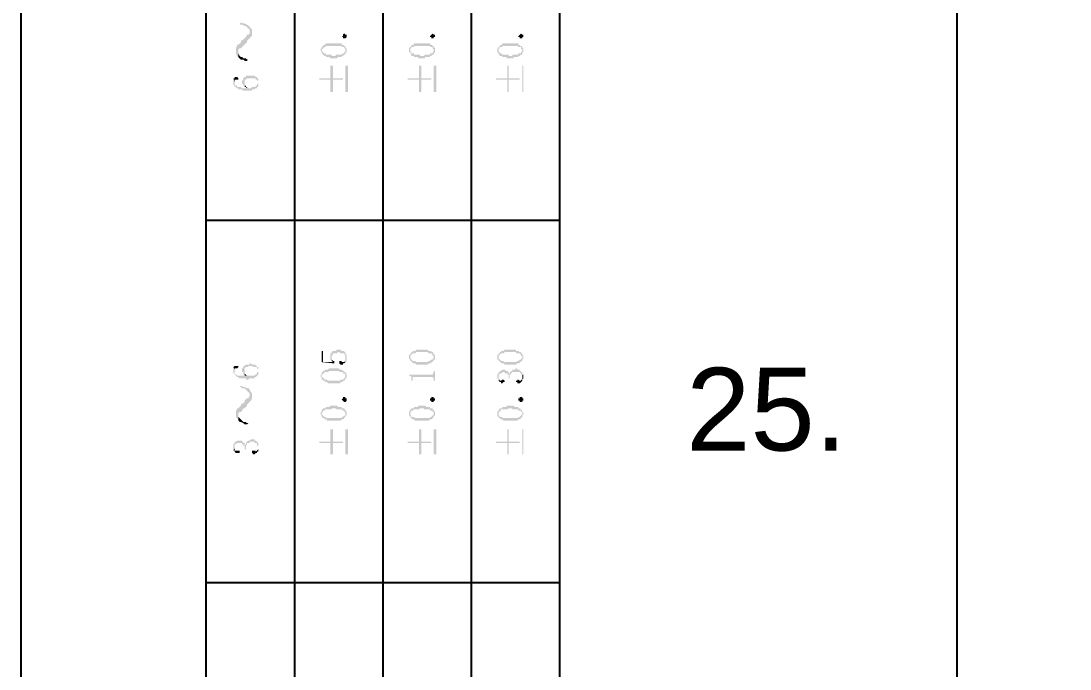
# Model space of a CAD drawing. Header units: millimetres. Extents: x 7018 to 13530, y 4187 to 5692.
# Drawn here: x 7965.94 to 8003.97, y 4574.45 to 4597.94 of the extents above; entities that cross this region are included whole.
import ezdxf

# ---------------------------------------------------------------- set-up
doc = ezdxf.new("R2010")
doc.units = ezdxf.units.MM
doc.styles.get("Standard").update_dxf_attribs({"font": 'arial.ttf'})

msp = doc.modelspace()

# ---------------------------------------------------------------- hatches: boundary and pattern name
at = {"transparency": 33554559}
for points in [[(7973.869, 4597.806), (7973.959, 4597.806), (7974.049, 4597.761), (7974.095, 4597.761), (7974.14, 4597.716), (7974.14, 4597.716), (7974.185, 4597.671), (7974.23, 4597.626), (7974.23, 4597.31), (7974.23, 4597.31), (7974.275, 4597.355), (7974.32, 4597.4), (7974.32, 4597.626), (7974.275, 4597.671), (7974.23, 4597.716), (7974.23, 4597.761), (7974.185, 4597.761), (7974.14, 4597.806), (7974.049, 4597.851), (7974.004, 4597.851), (7973.914, 4597.897)], [(7973.733, 4596.858), (7973.733, 4596.768), (7973.779, 4596.678), (7973.824, 4596.633), (7973.824, 4596.813), (7973.824, 4596.904), (7973.869, 4596.949), (7973.914, 4596.949), (7973.959, 4596.994), (7974.004, 4597.039), (7974.049, 4597.084), (7974.095, 4597.129), (7974.14, 4597.174), (7974.14, 4597.22), (7974.185, 4597.265), (7974.23, 4597.31), (7974.23, 4597.535), (7974.23, 4597.49), (7974.185, 4597.445), (7974.14, 4597.445), (7974.095, 4597.355), (7974.049, 4597.31), (7974.049, 4597.31), (7974.004, 4597.265), (7973.914, 4597.22), (7973.914, 4597.174), (7973.869, 4597.129), (7973.824, 4597.084), (7973.779, 4597.084), (7973.779, 4597.039), (7973.733, 4596.949), (7973.733, 4596.904)], [(7977.75, 4597.4), (7977.75, 4597.355), (7977.75, 4597.355), (7977.705, 4597.31), (7977.615, 4597.31), (7977.615, 4597.355), (7977.615, 4597.355), (7977.57, 4597.4), (7977.615, 4597.4), (7977.615, 4597.445), (7977.615, 4597.445), (7977.66, 4597.49), (7977.66, 4597.49), (7977.705, 4597.445), (7977.75, 4597.445), (7977.75, 4597.4)], [(7980.955, 4597.4), (7980.955, 4597.355), (7980.909, 4597.355), (7980.909, 4597.31), (7980.819, 4597.31), (7980.819, 4597.355), (7980.774, 4597.355), (7980.774, 4597.4), (7980.774, 4597.4), (7980.819, 4597.445), (7980.819, 4597.445), (7980.864, 4597.49), (7980.864, 4597.49), (7980.909, 4597.445), (7980.955, 4597.445), (7980.955, 4597.4)], [(7984.159, 4597.4), (7984.159, 4597.355), (7984.114, 4597.355), (7984.114, 4597.31), (7984.024, 4597.31), (7984.024, 4597.355), (7983.978, 4597.355), (7983.978, 4597.4), (7983.978, 4597.4), (7984.024, 4597.445), (7984.024, 4597.445), (7984.069, 4597.49), (7984.069, 4597.49), (7984.114, 4597.445), (7984.159, 4597.445), (7984.159, 4597.4)], [(7976.802, 4596.858), (7976.802, 4596.858), (7976.848, 4596.813), (7976.848, 4596.768), (7976.848, 4596.904), (7976.848, 4596.904), (7976.893, 4596.949), (7976.893, 4596.949), (7976.938, 4596.994), (7976.983, 4596.994), (7976.983, 4597.039), (7977.57, 4597.039), (7977.57, 4596.994), (7977.66, 4596.994), (7977.66, 4596.949), (7977.705, 4596.949), (7977.705, 4596.904), (7977.705, 4596.858), (7977.705, 4597.039), (7977.66, 4597.039), (7977.615, 4597.084), (7977.57, 4597.084), (7977.57, 4597.129), (7976.983, 4597.129), (7976.983, 4597.084), (7976.938, 4597.084), (7976.893, 4597.039), (7976.893, 4597.039), (7976.848, 4596.994), (7976.848, 4596.949), (7976.802, 4596.949), (7976.802, 4596.904)], [(7976.848, 4596.768), (7976.893, 4596.723), (7976.893, 4596.723), (7976.938, 4596.678), (7976.983, 4596.678), (7977.028, 4596.633), (7977.118, 4596.633), (7977.164, 4596.588), (7977.389, 4596.588), (7977.434, 4596.633), (7977.57, 4596.633), (7977.57, 4596.678), (7977.615, 4596.678), (7977.66, 4596.723), (7977.705, 4596.723), (7977.705, 4596.768), (7977.705, 4596.768), (7977.75, 4596.813), (7977.75, 4596.858), (7977.75, 4596.904), (7977.75, 4596.949), (7977.75, 4596.949), (7977.705, 4596.994), (7977.705, 4596.858), (7977.705, 4596.813), (7977.66, 4596.813), (7977.66, 4596.768), (7977.615, 4596.768), (7977.57, 4596.723), (7977.389, 4596.723), (7977.344, 4596.678), (7977.209, 4596.678), (7977.209, 4596.723), (7976.983, 4596.723), (7976.983, 4596.768), (7976.938, 4596.768), (7976.893, 4596.813), (7976.893, 4596.813), (7976.848, 4596.858), (7976.848, 4596.858)], [(7980.007, 4596.858), (7980.007, 4596.813), (7980.052, 4596.813), (7980.052, 4596.768), (7980.052, 4596.904), (7980.052, 4596.949), (7980.097, 4596.949), (7980.097, 4596.994), (7980.187, 4596.994), (7980.187, 4597.039), (7980.774, 4597.039), (7980.774, 4596.994), (7980.864, 4596.994), (7980.864, 4596.949), (7980.864, 4596.949), (7980.909, 4596.904), (7980.909, 4596.858), (7980.909, 4597.039), (7980.864, 4597.039), (7980.819, 4597.084), (7980.774, 4597.084), (7980.774, 4597.129), (7980.187, 4597.129), (7980.187, 4597.084), (7980.142, 4597.084), (7980.097, 4597.039), (7980.097, 4597.039), (7980.052, 4596.994), (7980.052, 4596.994), (7980.007, 4596.949), (7980.007, 4596.904)], [(7980.052, 4596.768), (7980.097, 4596.723), (7980.097, 4596.678), (7980.187, 4596.678), (7980.187, 4596.633), (7980.323, 4596.633), (7980.368, 4596.588), (7980.594, 4596.588), (7980.594, 4596.633), (7980.774, 4596.633), (7980.774, 4596.678), (7980.819, 4596.678), (7980.864, 4596.723), (7980.909, 4596.723), (7980.909, 4596.768), (7980.909, 4596.768), (7980.955, 4596.813), (7980.955, 4596.858), (7980.955, 4596.904), (7980.955, 4596.949), (7980.955, 4596.949), (7980.909, 4596.994), (7980.909, 4596.858), (7980.909, 4596.858), (7980.864, 4596.813), (7980.864, 4596.768), (7980.774, 4596.768), (7980.774, 4596.723), (7980.594, 4596.723), (7980.548, 4596.678), (7980.413, 4596.678), (7980.413, 4596.723), (7980.187, 4596.723), (7980.187, 4596.768), (7980.097, 4596.768), (7980.097, 4596.813), (7980.097, 4596.813), (7980.052, 4596.858), (7980.052, 4596.858)], [(7983.211, 4596.858), (7983.211, 4596.813), (7983.211, 4596.813), (7983.256, 4596.768), (7983.256, 4596.904), (7983.256, 4596.949), (7983.302, 4596.949), (7983.302, 4596.994), (7983.392, 4596.994), (7983.392, 4597.039), (7983.933, 4597.039), (7983.978, 4596.994), (7984.069, 4596.994), (7984.069, 4596.949), (7984.069, 4596.949), (7984.114, 4596.904), (7984.114, 4596.858), (7984.114, 4596.994), (7984.069, 4597.039), (7984.024, 4597.039), (7984.024, 4597.084), (7983.978, 4597.084), (7983.978, 4597.129), (7983.392, 4597.129), (7983.392, 4597.084), (7983.347, 4597.084), (7983.302, 4597.039), (7983.302, 4597.039), (7983.256, 4596.994), (7983.256, 4596.994), (7983.211, 4596.949), (7983.211, 4596.904)], [(7983.256, 4596.768), (7983.256, 4596.723), (7983.302, 4596.723), (7983.302, 4596.678), (7983.392, 4596.678), (7983.392, 4596.633), (7983.527, 4596.633), (7983.572, 4596.588), (7983.798, 4596.588), (7983.798, 4596.633), (7983.978, 4596.633), (7983.978, 4596.678), (7984.024, 4596.678), (7984.069, 4596.723), (7984.114, 4596.723), (7984.114, 4596.768), (7984.114, 4596.813), (7984.159, 4596.813), (7984.159, 4596.858), (7984.159, 4596.904), (7984.159, 4596.949), (7984.114, 4596.949), (7984.114, 4596.994), (7984.114, 4596.858), (7984.114, 4596.858), (7984.069, 4596.813), (7984.069, 4596.768), (7983.978, 4596.768), (7983.978, 4596.723), (7983.753, 4596.723), (7983.753, 4596.678), (7983.617, 4596.678), (7983.617, 4596.723), (7983.392, 4596.723), (7983.347, 4596.768), (7983.302, 4596.768), (7983.302, 4596.813), (7983.256, 4596.813), (7983.256, 4596.858), (7983.256, 4596.858)], [(7973.824, 4596.633), (7973.824, 4596.633), (7973.869, 4596.588), (7973.914, 4596.543), (7974.004, 4596.543), (7974.049, 4596.497), (7974.14, 4596.497), (7974.185, 4596.543), (7974.14, 4596.543), (7974.095, 4596.588), (7974.004, 4596.588), (7973.959, 4596.633), (7973.914, 4596.633), (7973.869, 4596.678), (7973.824, 4596.768), (7973.824, 4596.813)], [(7976.757, 4595.866), (7976.757, 4595.82), (7977.164, 4595.82), (7977.164, 4595.369), (7977.254, 4595.369), (7977.254, 4595.82), (7977.615, 4595.82), (7977.615, 4595.866), (7977.254, 4595.866), (7977.254, 4596.317), (7977.164, 4596.317), (7977.164, 4595.866)], [(7977.795, 4595.369), (7977.795, 4596.317), (7977.705, 4596.317), (7977.705, 4595.369)], [(7979.962, 4595.866), (7979.962, 4595.82), (7980.368, 4595.82), (7980.368, 4595.369), (7980.458, 4595.369), (7980.458, 4595.82), (7980.819, 4595.82), (7980.819, 4595.866), (7980.458, 4595.866), (7980.458, 4596.317), (7980.368, 4596.317), (7980.368, 4595.866)], [(7981, 4595.369), (7981, 4596.317), (7980.909, 4596.317), (7980.909, 4595.369)], [(7983.166, 4595.866), (7983.166, 4595.82), (7983.572, 4595.82), (7983.572, 4595.369), (7983.617, 4595.369), (7983.617, 4595.82), (7984.024, 4595.82), (7984.024, 4595.866), (7983.617, 4595.866), (7983.617, 4596.317), (7983.572, 4596.317), (7983.572, 4595.866)], [(7984.159, 4595.369), (7984.159, 4596.317), (7984.114, 4596.317), (7984.114, 4595.369)], [(7973.643, 4595.866), (7973.688, 4595.73), (7973.688, 4595.775), (7973.688, 4595.82), (7973.824, 4595.82), (7973.824, 4595.866), (7973.824, 4595.866), (7973.779, 4595.911), (7973.688, 4595.911), (7973.688, 4595.866)], [(7973.643, 4595.775), (7973.643, 4595.685), (7973.643, 4595.64), (7973.643, 4595.64), (7973.688, 4595.595), (7973.688, 4595.55), (7973.733, 4595.55), (7973.779, 4595.505), (7973.824, 4595.505), (7973.824, 4595.459), (7973.959, 4595.459), (7974.004, 4595.414), (7974.32, 4595.414), (7974.32, 4595.459), (7974.41, 4595.459), (7974.456, 4595.505), (7974.501, 4595.505), (7974.501, 4595.55), (7974.546, 4595.55), (7974.546, 4595.73), (7974.546, 4595.685), (7974.546, 4595.685), (7974.501, 4595.64), (7974.501, 4595.595), (7974.456, 4595.595), (7974.456, 4595.55), (7974.32, 4595.55), (7974.275, 4595.505), (7974.185, 4595.505), (7974.14, 4595.55), (7974.14, 4595.55), (7974.095, 4595.505), (7973.959, 4595.505), (7973.914, 4595.55), (7973.779, 4595.55), (7973.779, 4595.595), (7973.733, 4595.595), (7973.688, 4595.64), (7973.688, 4595.685), (7973.688, 4595.73), (7973.688, 4595.73), (7973.643, 4595.866), (7973.643, 4595.82)], [(7973.959, 4595.73), (7973.959, 4595.685), (7974.004, 4595.64), (7974.004, 4595.595), (7974.049, 4595.595), (7974.049, 4595.73), (7974.049, 4595.775), (7974.049, 4595.82), (7974.095, 4595.82), (7974.14, 4595.866), (7974.456, 4595.866), (7974.456, 4595.82), (7974.501, 4595.82), (7974.501, 4595.775), (7974.546, 4595.775), (7974.546, 4595.73), (7974.546, 4595.595), (7974.546, 4595.64), (7974.546, 4595.73), (7974.546, 4595.82), (7974.546, 4595.866), (7974.501, 4595.866), (7974.501, 4595.911), (7974.456, 4595.911), (7974.41, 4595.956), (7974.095, 4595.956), (7974.095, 4595.911), (7974.049, 4595.911), (7974.004, 4595.866), (7974.004, 4595.82), (7974.004, 4595.82), (7973.959, 4595.775), (7973.959, 4595.775)], [(7974.049, 4595.595), (7974.049, 4595.55), (7974.095, 4595.55), (7974.095, 4595.505), (7974.14, 4595.55), (7974.095, 4595.55), (7974.095, 4595.595), (7974.049, 4595.595), (7974.049, 4595.64), (7974.049, 4595.685), (7974.049, 4595.73)], [(7976.848, 4585.982), (7976.848, 4585.575), (7977.299, 4585.53), (7977.299, 4585.575), (7977.299, 4585.621), (7977.254, 4585.575), (7976.893, 4585.575), (7976.893, 4585.982)], [(7977.164, 4585.801), (7977.164, 4585.711), (7977.164, 4585.666), (7977.164, 4585.666), (7977.209, 4585.621), (7977.209, 4585.756), (7977.209, 4585.801), (7977.209, 4585.801), (7977.254, 4585.846), (7977.254, 4585.891), (7977.389, 4585.891), (7977.434, 4585.937), (7977.479, 4585.937), (7977.525, 4585.891), (7977.66, 4585.891), (7977.66, 4585.846), (7977.705, 4585.846), (7977.705, 4585.801), (7977.705, 4585.756), (7977.705, 4585.621), (7977.75, 4585.621), (7977.75, 4585.666), (7977.75, 4585.756), (7977.75, 4585.801), (7977.75, 4585.846), (7977.705, 4585.891), (7977.705, 4585.937), (7977.66, 4585.937), (7977.66, 4585.982), (7977.57, 4585.982), (7977.525, 4586.027), (7977.389, 4586.027), (7977.344, 4585.982), (7977.254, 4585.982), (7977.209, 4585.937), (7977.209, 4585.891), (7977.164, 4585.891), (7977.164, 4585.846)], [(7980.007, 4585.756), (7980.007, 4585.711), (7980.007, 4585.711), (7980.052, 4585.666), (7980.052, 4585.621), (7980.052, 4585.756), (7980.052, 4585.801), (7980.052, 4585.801), (7980.097, 4585.846), (7980.097, 4585.846), (7980.142, 4585.891), (7980.233, 4585.891), (7980.278, 4585.937), (7980.684, 4585.937), (7980.729, 4585.891), (7980.819, 4585.891), (7980.864, 4585.846), (7980.864, 4585.801), (7980.909, 4585.801), (7980.909, 4585.756), (7980.909, 4585.891), (7980.909, 4585.891), (7980.864, 4585.937), (7980.819, 4585.937), (7980.819, 4585.982), (7980.729, 4585.982), (7980.684, 4586.027), (7980.278, 4586.027), (7980.233, 4585.982), (7980.142, 4585.982), (7980.142, 4585.937), (7980.097, 4585.937), (7980.097, 4585.891), (7980.052, 4585.891), (7980.052, 4585.846), (7980.007, 4585.846), (7980.007, 4585.801), (7980.007, 4585.801)], [(7980.052, 4585.621), (7980.097, 4585.621), (7980.097, 4585.575), (7980.142, 4585.575), (7980.142, 4585.53), (7980.233, 4585.53), (7980.278, 4585.485), (7980.684, 4585.485), (7980.729, 4585.53), (7980.819, 4585.53), (7980.819, 4585.575), (7980.864, 4585.575), (7980.864, 4585.621), (7980.909, 4585.621), (7980.909, 4585.666), (7980.955, 4585.666), (7980.955, 4585.711), (7980.955, 4585.756), (7980.955, 4585.801), (7980.955, 4585.846), (7980.909, 4585.846), (7980.909, 4585.891), (7980.909, 4585.756), (7980.909, 4585.711), (7980.864, 4585.711), (7980.864, 4585.666), (7980.819, 4585.666), (7980.774, 4585.621), (7980.729, 4585.621), (7980.684, 4585.575), (7980.278, 4585.575), (7980.233, 4585.621), (7980.142, 4585.621), (7980.097, 4585.666), (7980.097, 4585.711), (7980.052, 4585.711), (7980.052, 4585.756), (7980.052, 4585.756)], [(7983.211, 4585.756), (7983.211, 4585.711), (7983.211, 4585.666), (7983.256, 4585.666), (7983.256, 4585.621), (7983.256, 4585.756), (7983.256, 4585.801), (7983.256, 4585.801), (7983.302, 4585.846), (7983.302, 4585.846), (7983.347, 4585.891), (7983.437, 4585.891), (7983.482, 4585.937), (7983.888, 4585.937), (7983.888, 4585.891), (7984.024, 4585.891), (7984.069, 4585.846), (7984.069, 4585.801), (7984.114, 4585.801), (7984.114, 4585.756), (7984.114, 4585.891), (7984.069, 4585.891), (7984.069, 4585.937), (7984.024, 4585.937), (7983.978, 4585.982), (7983.888, 4585.982), (7983.888, 4586.027), (7983.482, 4586.027), (7983.437, 4585.982), (7983.347, 4585.982), (7983.347, 4585.937), (7983.302, 4585.937), (7983.302, 4585.891), (7983.256, 4585.891), (7983.256, 4585.846), (7983.211, 4585.846), (7983.211, 4585.801), (7983.211, 4585.801)], [(7983.256, 4585.621), (7983.256, 4585.621), (7983.302, 4585.575), (7983.347, 4585.575), (7983.347, 4585.53), (7983.437, 4585.53), (7983.482, 4585.485), (7983.888, 4585.485), (7983.933, 4585.53), (7984.024, 4585.53), (7984.024, 4585.575), (7984.069, 4585.575), (7984.069, 4585.621), (7984.114, 4585.621), (7984.114, 4585.666), (7984.114, 4585.666), (7984.159, 4585.711), (7984.159, 4585.756), (7984.159, 4585.801), (7984.159, 4585.801), (7984.114, 4585.846), (7984.114, 4585.891), (7984.114, 4585.756), (7984.114, 4585.711), (7984.069, 4585.711), (7984.069, 4585.666), (7984.024, 4585.666), (7983.978, 4585.621), (7983.933, 4585.621), (7983.888, 4585.575), (7983.437, 4585.575), (7983.437, 4585.621), (7983.347, 4585.621), (7983.302, 4585.666), (7983.302, 4585.666), (7983.256, 4585.711), (7983.256, 4585.756), (7983.256, 4585.756)], [(7973.959, 4585.26), (7973.959, 4585.214), (7974.004, 4585.214), (7974.004, 4585.169), (7974.004, 4585.124), (7974.049, 4585.124), (7974.049, 4585.305), (7974.049, 4585.35), (7974.049, 4585.35), (7974.095, 4585.395), (7974.185, 4585.395), (7974.185, 4585.44), (7974.32, 4585.44), (7974.365, 4585.395), (7974.501, 4585.395), (7974.501, 4585.35), (7974.501, 4585.35), (7974.546, 4585.305), (7974.546, 4585.124), (7974.546, 4585.169), (7974.546, 4585.214), (7974.546, 4585.26), (7974.546, 4585.305), (7974.546, 4585.35), (7974.546, 4585.395), (7974.501, 4585.395), (7974.501, 4585.44), (7974.456, 4585.44), (7974.456, 4585.485), (7974.32, 4585.485), (7974.275, 4585.53), (7974.23, 4585.53), (7974.23, 4585.485), (7974.095, 4585.485), (7974.049, 4585.44), (7974.004, 4585.44), (7974.004, 4585.395), (7974.004, 4585.35), (7973.959, 4585.35), (7973.959, 4585.305)], [(7977.209, 4585.621), (7977.209, 4585.621), (7977.254, 4585.575), (7977.254, 4585.575), (7977.299, 4585.621), (7977.254, 4585.621), (7977.209, 4585.666), (7977.209, 4585.711), (7977.209, 4585.756)], [(7977.479, 4585.575), (7977.479, 4585.53), (7977.479, 4585.53), (7977.525, 4585.485), (7977.615, 4585.485), (7977.615, 4585.53), (7977.66, 4585.53), (7977.705, 4585.575), (7977.705, 4585.756), (7977.705, 4585.666), (7977.705, 4585.621), (7977.705, 4585.621), (7977.66, 4585.575), (7977.57, 4585.575), (7977.57, 4585.621), (7977.479, 4585.621)], [(7973.643, 4585.395), (7973.688, 4585.305), (7973.688, 4585.35), (7973.779, 4585.35), (7973.824, 4585.395), (7973.824, 4585.44), (7973.688, 4585.44)], [(7973.643, 4585.305), (7973.643, 4585.26), (7973.643, 4585.214), (7973.643, 4585.169), (7973.688, 4585.169), (7973.688, 4585.124), (7973.688, 4585.124), (7973.733, 4585.079), (7973.733, 4585.079), (7973.779, 4585.034), (7973.824, 4585.034), (7973.869, 4584.989), (7974.095, 4584.989), (7974.095, 4584.944), (7974.185, 4584.944), (7974.23, 4584.989), (7974.41, 4584.989), (7974.41, 4585.034), (7974.456, 4585.034), (7974.501, 4585.079), (7974.501, 4585.079), (7974.546, 4585.124), (7974.546, 4585.26), (7974.546, 4585.214), (7974.501, 4585.214), (7974.501, 4585.169), (7974.501, 4585.169), (7974.456, 4585.124), (7974.41, 4585.124), (7974.41, 4585.079), (7973.779, 4585.079), (7973.779, 4585.124), (7973.733, 4585.124), (7973.688, 4585.169), (7973.688, 4585.214), (7973.688, 4585.305), (7973.643, 4585.395)], [(7974.049, 4585.124), (7974.049, 4585.079), (7974.14, 4585.079), (7974.095, 4585.124), (7974.095, 4585.124), (7974.049, 4585.169), (7974.049, 4585.26), (7974.049, 4585.26)], [(7976.802, 4585.079), (7976.802, 4585.034), (7976.848, 4585.034), (7976.848, 4584.989), (7976.848, 4584.944), (7976.848, 4585.079), (7976.848, 4585.124), (7976.893, 4585.124), (7976.893, 4585.169), (7976.938, 4585.169), (7976.938, 4585.214), (7977.073, 4585.214), (7977.118, 4585.26), (7977.479, 4585.26), (7977.479, 4585.214), (7977.615, 4585.214), (7977.615, 4585.169), (7977.66, 4585.169), (7977.705, 4585.124), (7977.705, 4585.079), (7977.705, 4585.214), (7977.66, 4585.214), (7977.66, 4585.26), (7977.615, 4585.26), (7977.57, 4585.305), (7977.479, 4585.305), (7977.479, 4585.35), (7977.118, 4585.35), (7977.073, 4585.305), (7976.983, 4585.305), (7976.938, 4585.26), (7976.893, 4585.26), (7976.893, 4585.214), (7976.848, 4585.214), (7976.848, 4585.169), (7976.848, 4585.124), (7976.802, 4585.124)], [(7976.848, 4584.944), (7976.893, 4584.944), (7976.893, 4584.898), (7976.938, 4584.898), (7976.983, 4584.853), (7977.028, 4584.853), (7977.073, 4584.808), (7977.525, 4584.808), (7977.525, 4584.853), (7977.615, 4584.853), (7977.615, 4584.898), (7977.66, 4584.898), (7977.705, 4584.944), (7977.705, 4584.989), (7977.75, 4584.989), (7977.75, 4585.034), (7977.75, 4585.079), (7977.75, 4585.124), (7977.75, 4585.169), (7977.705, 4585.169), (7977.705, 4585.214), (7977.705, 4585.034), (7977.705, 4585.034), (7977.66, 4584.989), (7977.66, 4584.989), (7977.615, 4584.944), (7977.525, 4584.944), (7977.525, 4584.898), (7977.073, 4584.898), (7977.028, 4584.944), (7976.938, 4584.944), (7976.938, 4584.989), (7976.893, 4584.989), (7976.893, 4585.034), (7976.848, 4585.034), (7976.848, 4585.079)], [(7980.007, 4585.124), (7980.007, 4585.079), (7980.052, 4585.079), (7980.097, 4585.034), (7980.097, 4584.944), (7980.097, 4584.898), (7980.142, 4584.898), (7980.142, 4584.989), (7980.142, 4585.034), (7980.864, 4585.034), (7980.909, 4584.989), (7980.909, 4584.898), (7980.955, 4584.898), (7980.955, 4585.26), (7980.909, 4585.26), (7980.909, 4585.214), (7980.909, 4585.169), (7980.864, 4585.169), (7980.864, 4585.124), (7980.819, 4585.124)], [(7983.211, 4585.079), (7983.211, 4585.034), (7983.211, 4584.989), (7983.211, 4584.989), (7983.256, 4584.944), (7983.256, 4585.034), (7983.256, 4585.079), (7983.256, 4585.124), (7983.302, 4585.124), (7983.302, 4585.169), (7983.392, 4585.169), (7983.392, 4585.214), (7983.482, 4585.214), (7983.482, 4585.169), (7983.572, 4585.169), (7983.572, 4585.124), (7983.617, 4585.124), (7983.617, 4585.034), (7983.617, 4584.989), (7983.663, 4584.989), (7983.663, 4585.034), (7983.663, 4585.124), (7983.708, 4585.124), (7983.708, 4585.169), (7983.708, 4585.169), (7983.753, 4585.214), (7984.024, 4585.214), (7984.069, 4585.169), (7984.069, 4585.124), (7984.114, 4585.124), (7984.114, 4585.079), (7984.114, 4585.034), (7984.114, 4585.214), (7984.069, 4585.214), (7984.069, 4585.26), (7984.024, 4585.26), (7984.024, 4585.305), (7983.933, 4585.305), (7983.933, 4585.35), (7983.888, 4585.35), (7983.843, 4585.305), (7983.753, 4585.305), (7983.753, 4585.26), (7983.708, 4585.26), (7983.708, 4585.214), (7983.663, 4585.214), (7983.663, 4585.169), (7983.663, 4585.124), (7983.617, 4585.169), (7983.617, 4585.214), (7983.617, 4585.214), (7983.572, 4585.26), (7983.527, 4585.26), (7983.482, 4585.305), (7983.392, 4585.305), (7983.347, 4585.26), (7983.302, 4585.26), (7983.302, 4585.214), (7983.256, 4585.214), (7983.256, 4585.169), (7983.256, 4585.169), (7983.211, 4585.124)], [(7983.888, 4584.853), (7983.933, 4584.853), (7983.933, 4584.808), (7984.024, 4584.808), (7984.069, 4584.853), (7984.069, 4584.853), (7984.114, 4584.898), (7984.114, 4584.944), (7984.114, 4584.944), (7984.159, 4584.989), (7984.159, 4585.034), (7984.159, 4585.079), (7984.159, 4585.124), (7984.114, 4585.124), (7984.114, 4585.214), (7984.114, 4585.034), (7984.114, 4584.989), (7984.114, 4584.944), (7984.069, 4584.944), (7984.069, 4584.898), (7984.024, 4584.898), (7983.978, 4584.944), (7983.933, 4584.944), (7983.933, 4584.898), (7983.888, 4584.898)], [(7973.869, 4584.673), (7973.914, 4584.673), (7973.959, 4584.628), (7974.049, 4584.628), (7974.095, 4584.583), (7974.14, 4584.537), (7974.14, 4584.537), (7974.185, 4584.492), (7974.23, 4584.447), (7974.23, 4584.131), (7974.23, 4584.131), (7974.275, 4584.176), (7974.32, 4584.267), (7974.32, 4584.447), (7974.275, 4584.492), (7974.23, 4584.583), (7974.23, 4584.583), (7974.185, 4584.628), (7974.14, 4584.628), (7974.049, 4584.673), (7974.004, 4584.673), (7973.914, 4584.718)], [(7983.256, 4584.944), (7983.256, 4584.898), (7983.256, 4584.898), (7983.302, 4584.853), (7983.347, 4584.853), (7983.347, 4584.808), (7983.392, 4584.808), (7983.437, 4584.853), (7983.482, 4584.853), (7983.482, 4584.898), (7983.482, 4584.898), (7983.437, 4584.944), (7983.392, 4584.944), (7983.347, 4584.898), (7983.302, 4584.898), (7983.302, 4584.944), (7983.256, 4584.944), (7983.256, 4585.034), (7983.256, 4585.034)], [(7973.733, 4583.68), (7973.733, 4583.59), (7973.779, 4583.545), (7973.824, 4583.499), (7973.824, 4583.725), (7973.869, 4583.77), (7973.914, 4583.77), (7973.959, 4583.815), (7974.004, 4583.906), (7974.049, 4583.906), (7974.095, 4583.951), (7974.14, 4583.996), (7974.14, 4584.041), (7974.185, 4584.086), (7974.23, 4584.131), (7974.23, 4584.402), (7974.23, 4584.357), (7974.185, 4584.267), (7974.14, 4584.267), (7974.095, 4584.221), (7974.049, 4584.176), (7974.049, 4584.131), (7974.004, 4584.086), (7973.914, 4584.041), (7973.914, 4583.996), (7973.869, 4583.951), (7973.824, 4583.906), (7973.779, 4583.906), (7973.779, 4583.86), (7973.733, 4583.815), (7973.733, 4583.725)], [(7977.75, 4584.221), (7977.75, 4584.176), (7977.75, 4584.176), (7977.705, 4584.131), (7977.66, 4584.131), (7977.615, 4584.176), (7977.615, 4584.176), (7977.57, 4584.221), (7977.57, 4584.221), (7977.615, 4584.267), (7977.615, 4584.312), (7977.705, 4584.312), (7977.705, 4584.267), (7977.75, 4584.267), (7977.75, 4584.221)], [(7980.955, 4584.221), (7980.955, 4584.176), (7980.909, 4584.176), (7980.909, 4584.131), (7980.819, 4584.131), (7980.819, 4584.176), (7980.774, 4584.176), (7980.774, 4584.221), (7980.774, 4584.267), (7980.819, 4584.267), (7980.819, 4584.312), (7980.909, 4584.312), (7980.909, 4584.267), (7980.955, 4584.267), (7980.955, 4584.221)], [(7984.159, 4584.221), (7984.159, 4584.176), (7984.114, 4584.176), (7984.114, 4584.131), (7984.024, 4584.131), (7984.024, 4584.176), (7983.978, 4584.176), (7983.978, 4584.221), (7983.978, 4584.267), (7984.024, 4584.267), (7984.024, 4584.312), (7984.114, 4584.312), (7984.114, 4584.267), (7984.159, 4584.267), (7984.159, 4584.221)], [(7976.802, 4583.725), (7976.802, 4583.68), (7976.802, 4583.68), (7976.848, 4583.635), (7976.848, 4583.59), (7976.848, 4583.725), (7976.848, 4583.725), (7976.893, 4583.77), (7976.893, 4583.815), (7976.938, 4583.815), (7976.983, 4583.86), (7977.209, 4583.86), (7977.209, 4583.906), (7977.344, 4583.906), (7977.389, 4583.86), (7977.57, 4583.86), (7977.615, 4583.815), (7977.66, 4583.815), (7977.66, 4583.77), (7977.705, 4583.77), (7977.705, 4583.725), (7977.705, 4583.86), (7977.66, 4583.86), (7977.66, 4583.906), (7977.57, 4583.906), (7977.57, 4583.951), (7977.434, 4583.951), (7977.389, 4583.996), (7977.164, 4583.996), (7977.118, 4583.951), (7976.983, 4583.951), (7976.983, 4583.906), (7976.893, 4583.906), (7976.893, 4583.86), (7976.848, 4583.86), (7976.848, 4583.815), (7976.848, 4583.77), (7976.802, 4583.77)], [(7980.007, 4583.725), (7980.007, 4583.68), (7980.007, 4583.635), (7980.052, 4583.635), (7980.052, 4583.59), (7980.052, 4583.725), (7980.052, 4583.77), (7980.097, 4583.77), (7980.097, 4583.815), (7980.142, 4583.815), (7980.187, 4583.86), (7980.368, 4583.86), (7980.413, 4583.906), (7980.548, 4583.906), (7980.548, 4583.86), (7980.774, 4583.86), (7980.774, 4583.815), (7980.864, 4583.815), (7980.864, 4583.77), (7980.909, 4583.77), (7980.909, 4583.725), (7980.909, 4583.86), (7980.864, 4583.86), (7980.864, 4583.906), (7980.774, 4583.906), (7980.774, 4583.951), (7980.639, 4583.951), (7980.594, 4583.996), (7980.368, 4583.996), (7980.323, 4583.951), (7980.187, 4583.951), (7980.187, 4583.906), (7980.097, 4583.906), (7980.097, 4583.86), (7980.052, 4583.86), (7980.052, 4583.815), (7980.052, 4583.815), (7980.007, 4583.77)], [(7983.211, 4583.725), (7983.211, 4583.68), (7983.211, 4583.635), (7983.211, 4583.635), (7983.256, 4583.59), (7983.256, 4583.725), (7983.256, 4583.77), (7983.302, 4583.77), (7983.302, 4583.815), (7983.347, 4583.815), (7983.347, 4583.86), (7983.572, 4583.86), (7983.617, 4583.906), (7983.753, 4583.906), (7983.753, 4583.86), (7983.978, 4583.86), (7983.978, 4583.815), (7984.069, 4583.815), (7984.069, 4583.77), (7984.114, 4583.77), (7984.114, 4583.725), (7984.114, 4583.815), (7984.069, 4583.86), (7984.069, 4583.86), (7984.024, 4583.906), (7983.978, 4583.906), (7983.978, 4583.951), (7983.843, 4583.951), (7983.798, 4583.996), (7983.572, 4583.996), (7983.527, 4583.951), (7983.392, 4583.951), (7983.392, 4583.906), (7983.302, 4583.906), (7983.302, 4583.86), (7983.256, 4583.86), (7983.256, 4583.815), (7983.256, 4583.815), (7983.211, 4583.77)], [(7973.824, 4583.499), (7973.824, 4583.454), (7973.869, 4583.409), (7973.914, 4583.409), (7974.004, 4583.364), (7974.049, 4583.319), (7974.14, 4583.319), (7974.185, 4583.364), (7974.14, 4583.364), (7974.095, 4583.409), (7974.004, 4583.409), (7973.959, 4583.454), (7973.914, 4583.499), (7973.914, 4583.499), (7973.869, 4583.545), (7973.824, 4583.59), (7973.824, 4583.635)], [(7976.848, 4583.59), (7976.893, 4583.545), (7976.938, 4583.545), (7976.938, 4583.499), (7977.028, 4583.499), (7977.028, 4583.454), (7977.525, 4583.454), (7977.57, 4583.499), (7977.615, 4583.499), (7977.66, 4583.545), (7977.66, 4583.545), (7977.705, 4583.59), (7977.705, 4583.635), (7977.75, 4583.635), (7977.75, 4583.68), (7977.75, 4583.725), (7977.75, 4583.77), (7977.75, 4583.77), (7977.705, 4583.815), (7977.705, 4583.68), (7977.705, 4583.635), (7977.66, 4583.635), (7977.615, 4583.59), (7977.57, 4583.59), (7977.57, 4583.545), (7977.028, 4583.545), (7976.983, 4583.59), (7976.938, 4583.59), (7976.893, 4583.635), (7976.893, 4583.635), (7976.848, 4583.68), (7976.848, 4583.725)], [(7980.052, 4583.59), (7980.097, 4583.545), (7980.097, 4583.545), (7980.142, 4583.499), (7980.187, 4583.499), (7980.233, 4583.454), (7980.729, 4583.454), (7980.774, 4583.499), (7980.819, 4583.499), (7980.864, 4583.545), (7980.864, 4583.545), (7980.909, 4583.59), (7980.909, 4583.635), (7980.955, 4583.635), (7980.955, 4583.68), (7980.955, 4583.725), (7980.955, 4583.77), (7980.955, 4583.77), (7980.909, 4583.815), (7980.909, 4583.68), (7980.909, 4583.68), (7980.864, 4583.635), (7980.864, 4583.635), (7980.819, 4583.59), (7980.774, 4583.59), (7980.774, 4583.545), (7980.233, 4583.545), (7980.187, 4583.59), (7980.097, 4583.59), (7980.097, 4583.635), (7980.097, 4583.635), (7980.052, 4583.68), (7980.052, 4583.725)], [(7983.256, 4583.59), (7983.256, 4583.545), (7983.302, 4583.545), (7983.347, 4583.499), (7983.392, 4583.499), (7983.437, 4583.454), (7983.933, 4583.454), (7983.978, 4583.499), (7984.024, 4583.499), (7984.069, 4583.545), (7984.069, 4583.545), (7984.114, 4583.59), (7984.114, 4583.635), (7984.114, 4583.635), (7984.159, 4583.68), (7984.159, 4583.725), (7984.159, 4583.77), (7984.114, 4583.77), (7984.114, 4583.815), (7984.114, 4583.68), (7984.114, 4583.68), (7984.069, 4583.635), (7984.069, 4583.635), (7984.024, 4583.59), (7983.978, 4583.59), (7983.978, 4583.545), (7983.392, 4583.545), (7983.392, 4583.59), (7983.302, 4583.59), (7983.302, 4583.635), (7983.256, 4583.635), (7983.256, 4583.68), (7983.256, 4583.725)], [(7976.757, 4582.687), (7976.757, 4582.642), (7977.164, 4582.642), (7977.164, 4582.236), (7977.254, 4582.236), (7977.254, 4582.642), (7977.615, 4582.642), (7977.615, 4582.687), (7977.254, 4582.687), (7977.254, 4583.138), (7977.164, 4583.138), (7977.164, 4582.687)], [(7977.795, 4582.236), (7977.795, 4583.138), (7977.705, 4583.138), (7977.705, 4582.236)], [(7979.962, 4582.687), (7979.962, 4582.642), (7980.368, 4582.642), (7980.368, 4582.236), (7980.458, 4582.236), (7980.458, 4582.642), (7980.819, 4582.642), (7980.819, 4582.687), (7980.458, 4582.687), (7980.458, 4583.138), (7980.368, 4583.138), (7980.368, 4582.687)], [(7981, 4582.236), (7981, 4583.138), (7980.909, 4583.138), (7980.909, 4582.236)], [(7983.166, 4582.687), (7983.166, 4582.642), (7983.572, 4582.642), (7983.572, 4582.236), (7983.617, 4582.236), (7983.617, 4582.642), (7984.024, 4582.642), (7984.024, 4582.687), (7983.617, 4582.687), (7983.617, 4583.138), (7983.572, 4583.138), (7983.572, 4582.687)], [(7984.159, 4582.236), (7984.159, 4583.138), (7984.114, 4583.138), (7984.114, 4582.236)], [(7973.643, 4582.506), (7973.643, 4582.416), (7973.643, 4582.371), (7973.688, 4582.461), (7973.688, 4582.506), (7973.688, 4582.552), (7973.688, 4582.597), (7973.733, 4582.597), (7973.779, 4582.642), (7973.959, 4582.642), (7973.959, 4582.597), (7974.004, 4582.597), (7974.004, 4582.552), (7974.049, 4582.552), (7974.049, 4582.506), (7974.049, 4582.416), (7974.095, 4582.416), (7974.095, 4582.506), (7974.095, 4582.552), (7974.095, 4582.552), (7974.14, 4582.597), (7974.14, 4582.642), (7974.23, 4582.642), (7974.23, 4582.687), (7974.41, 4582.687), (7974.41, 4582.642), (7974.501, 4582.642), (7974.501, 4582.597), (7974.501, 4582.552), (7974.546, 4582.552), (7974.546, 4582.461), (7974.546, 4582.642), (7974.546, 4582.642), (7974.501, 4582.687), (7974.501, 4582.687), (7974.456, 4582.732), (7974.41, 4582.732), (7974.41, 4582.777), (7974.275, 4582.777), (7974.23, 4582.732), (7974.185, 4582.732), (7974.14, 4582.687), (7974.14, 4582.687), (7974.095, 4582.642), (7974.095, 4582.597), (7974.049, 4582.552), (7974.049, 4582.597), (7974.049, 4582.642), (7974.004, 4582.642), (7974.004, 4582.687), (7973.959, 4582.687), (7973.959, 4582.732), (7973.779, 4582.732), (7973.733, 4582.687), (7973.688, 4582.687), (7973.688, 4582.642), (7973.688, 4582.642), (7973.643, 4582.597)], [(7973.643, 4582.371), (7973.688, 4582.371), (7973.688, 4582.326), (7973.688, 4582.326), (7973.733, 4582.281), (7973.869, 4582.281), (7973.869, 4582.326), (7973.869, 4582.371), (7973.688, 4582.371), (7973.688, 4582.416), (7973.688, 4582.461), (7973.688, 4582.461)], [(7974.32, 4582.326), (7974.32, 4582.281), (7974.32, 4582.281), (7974.365, 4582.236), (7974.41, 4582.236), (7974.456, 4582.281), (7974.501, 4582.281), (7974.501, 4582.326), (7974.546, 4582.326), (7974.546, 4582.371), (7974.546, 4582.416), (7974.546, 4582.506), (7974.546, 4582.552), (7974.546, 4582.597), (7974.546, 4582.642), (7974.546, 4582.461), (7974.546, 4582.416), (7974.501, 4582.371), (7974.501, 4582.371), (7974.456, 4582.326), (7974.456, 4582.371), (7974.32, 4582.371)]]:
    msp.add_hatch(color=256, dxfattribs=at).paths.add_polyline_path(points)

# ---------------------------------------------------------------- linework, layer by layer
for p, q in [((7972.65, 4815.918), (7972.65, 4529.177)), ((7999.875, 4815.918), (7999.875, 4559.957))]:
    msp.add_line(p, q)
msp.add_lwpolyline([(8385.944, 4524.918), (8385.944, 4821.918), (7965.944, 4821.918), (7965.944, 4524.918)], close=True)
for points in [[(7985.468, 4815.918), (7985.468, 4529.177)], [(7975.855, 4643.525), (7975.855, 4550.508)], [(7979.059, 4643.525), (7979.059, 4550.508)], [(7982.263, 4643.525), (7982.263, 4550.508)], [(7972.65, 4590.721), (7985.468, 4590.721)], [(7972.65, 4577.587), (7985.468, 4577.587)]]:
    msp.add_lwpolyline(points)

# ---------------------------------------------------------------- texts
at = {"insert": (7992.969, 4583.85), "char_height": 2.9997, "width": 34.34827, "attachment_point": 5}
msp.add_mtext('25.', dxfattribs=at)

doc.saveas('drawing.dxf')
